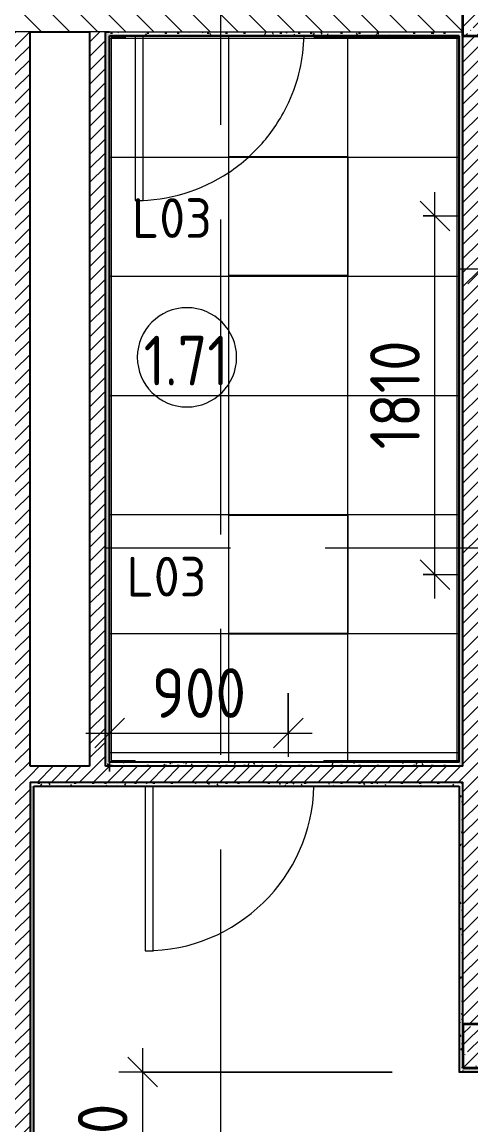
# Model space of a CAD drawing. Header units: millimetres. Extents: x 81425 to 274970, y -8553 to 29000.
# Drawn here: x 109710 to 111970, y 4893 to 10450 of the extents above; entities that cross this region are included whole.
import ezdxf

# ---------------------------------------------------------------- set-up
doc = ezdxf.new("R2010")
doc.units = ezdxf.units.MM
doc.linetypes.add('Осевая', pattern=[3175, 635, -476.25, 1587.5, -476.25])
for name, color, linetype, lineweight in [('A-ANNO-DIMS', 7, 'Continuous', 9), ('A-ANNO-DIMS-100', 7, 'Continuous', 9), ('A-ANNO-NOTE', 7, 'Continuous', 9), ('A-AREA-IDEN', 7, 'Continuous', 9), ('A-CLNG-PATT', 7, 'Continuous', 9), ('A-DOOR', 7, 'Continuous', 9), ('A-DOOR-1', 7, 'Continuous', 13), ('A-WALL', 7, 'Continuous', 9), ('E-LITE-EQPM-IDEN', 7, 'Continuous', 9), ('I-WALL', 7, 'Continuous', 9), ('Оси-2', 7, 'Осевая', 9)]:
    doc.layers.add(name, color=color, linetype=linetype, lineweight=lineweight)
for name, color, linetype, lineweight, true_color in [('A-CLNG-1', 7, 'Continuous', 9, 0xc0c0c0), ('A-WALL-1', 7, 'Continuous', 35, 0x3c3c3c), ('A-WALL-2', 7, 'Continuous', 25, 0x3c3c3c), ('A-WALL-FNSH-2', 7, 'Continuous', 13, 0x3c3c3c)]:
    doc.layers.add(name, color=color, linetype=linetype, lineweight=lineweight, true_color=true_color)
doc.styles.add('GOST Common', font='GOST_Common.ttf', dxfattribs={"height": 200})
doc.styles.add('GOST Common_1', font='GOST_Common.ttf', dxfattribs={"width": 0.9, "height": 250})
doc.styles.add('ISOCPEUR', font='isocpeur.ttf', dxfattribs={"width": 0.9, "height": 250})
doc.dimstyles.new('ISO-2_5_0_9К_БОЛЬШОЙ_1', dxfattribs={"dimscale": 304.8, "dimtxt": 248.995294, "dimasz": 0.492126, "dimexe": 0.393701, "dimexo": 0.984252, "dimgap": 0, "dimtad": 1, "dimdec": 0, "dimrnd": 10, "dimzin": 0, "dimdsep": 46, "dimtxsty": 'ISOCPEUR', "dimblk1": 'OBLIQUE', "dimblk2": 'OBLIQUE', "dimsah": 1, "dimcen": 0.09, "dimdle": 0.393701, "dimazin": 0, "dimtfac": 1, "dimtdec": 4, "dimtix": 1, "dimtmove": 0, "dimatfit": 3, "dimfxl": 1, "dimtvp": 1, "dimtolj": 1, "dimtzin": 0, "dimarcsym": 2})
pattern_1 = [(45, (0, 0), (-35.35534, 35.35534), [])]
pattern_2 = [(45, (0, 0), (-57.024626, 57.024626), []), (45, (57.025, 0), (-57.024626, 57.024626), [100.806, -20.161, 3.353, -16.808])]
pattern_3 = [(0, (0, 0), (121.92, 30.48), [10.058, -81.382, 10.058, -81.382, -487.68]), (0, (0, 0), (121.92, 30.48), [-182.88, 10.058, -172.822, 10.058, -81.382, -213.36]), (0, (0, 0), (121.92, 30.48), [-457.2, 10.058, -50.902, 10.058, -142.342]), (120, (45.72, 15.24), (-87.356454, 90.345817), [10.058, -81.382, 10.058, -81.382, -487.68]), (120, (45.72, 15.24), (-87.356454, 90.345817), [-182.88, 10.058, -172.822, 10.058, -81.382, -213.36]), (120, (45.72, 15.24), (-87.356454, 90.345817), [-457.2, 10.058, -50.902, 10.058, -142.342]), (240, (60.96, 76.2), (-34.563546, -120.825817), [10.058, -81.382, 10.058, -81.382, -487.68]), (240, (60.96, 76.2), (-34.563546, -120.825817), [-182.88, 10.058, -172.822, 10.058, -81.382, -213.36]), (240, (60.96, 76.2), (-34.563546, -120.825817), [-457.2, 10.058, -50.902, 10.058, -142.342])]

# ---------------------------------------------------------------- blocks, each defined once
blk = doc.blocks.new('110_Дверь_СКБ_1Ст_Внутренняя1 - Д-8 950x2100h_охрана-V1-План расстановки осветительного оборудования 1 этажа в осях 23-33')
at = {"layer": 'A-DOOR'}
for start, end in [(90, 123.6505), (123.6505, 131.9478), (131.9478, 147.2727), (147.2727, 155.4545), (155.4545, 178.6473)]:
    blk.add_arc((437.5, 100), 850, start, end, dxfattribs=at)
at = {"layer": 'A-DOOR-1'}
for p, q in [((437.5, 950), (397.5, 950)), ((397.5, 950), (397.5, 120)), ((437.5, 120), (437.5, 950))]:
    blk.add_line(p, q, dxfattribs=at)
blk = doc.blocks.new('110_Дверь_СКБ_1Ст_Внутренняя1 - Д-8 950x2100h_охрана-32224770-План расстановки осветительного оборудования 1 этажа в осях 23-33')
at = {"layer": 'A-DOOR'}
blk.add_arc((437.5, 40), 850, 90, 178.6473, dxfattribs=at)
at = {"layer": 'A-DOOR-1'}
for p, q in [((437.5, 890), (397.5, 890)), ((397.5, 890), (397.5, 60)), ((437.5, 60), (437.5, 890))]:
    blk.add_line(p, q, dxfattribs=at)
blk = doc.blocks.new('DIMBLOCK53-План расстановки осветительного оборудования 1 этажа в осях 23-33')
at = {"layer": 'A-ANNO-DIMS-100'}
for p, q in [((111050.5, 7068.5), (111050.5, 6747.2)), ((111050.5, 6867.2), (111050.5, 7068.5)), ((110151, 6673.2), (110151, 6987.2)), ((110031, 6867.2), (111170.5, 6867.2)), ((110151, 6867.2), (110151, 6673.2))]:
    blk.add_line(p, q, dxfattribs=at)
at = {"layer": 'A-ANNO-DIMS-100', "lineweight": 20}
for p, q in [((110151, 6867.2), (110226, 6942.2)), ((111050.5, 6867.2), (111125.5, 6942.2)), ((110151, 6867.2), (110076, 6792.2)), ((111050.5, 6867.2), (110975.5, 6792.2))]:
    blk.add_line(p, q, dxfattribs=at)
at = {"layer": 'A-ANNO-DIMS-100', "color": 0, "insert": (110363.7, 7193.8), "char_height": 250, "width": 568.858, "attachment_point": 1, "line_spacing_factor": 1.149209, "style": 'ISOCPEUR'}
blk.add_mtext('900', dxfattribs=at)
blk = doc.blocks.new('_Oblique')
at = {"color": 0, "linetype": 'ByBlock', "lineweight": -2}
blk.add_line((-0.5, -0.5), (0.5, 0.5), dxfattribs=at)
blk = doc.blocks.new('DIMBLOCK54-План расстановки осветительного оборудования 1 этажа в осях 23-33')
at = {"layer": 'A-ANNO-DIMS-100'}
for p, q in [((111789, 7546), (111789, 9593.1)), ((111728.8, 9473.1), (111909, 9473.1)), ((111789, 9473.1), (111728.8, 9473.1)), ((111728.8, 7666), (111909, 7666)), ((111789, 7666), (111728.8, 7666))]:
    blk.add_line(p, q, dxfattribs=at)
at = {"layer": 'A-ANNO-DIMS-100', "lineweight": 20}
for p, q in [((111789, 9473.1), (111714, 9548.1)), ((111789, 9473.1), (111864, 9398.1)), ((111789, 7666), (111714, 7741)), ((111789, 7666), (111864, 7591))]:
    blk.add_line(p, q, dxfattribs=at)
at = {"layer": 'A-ANNO-DIMS-100', "color": 0, "insert": (111462.4, 8296.6), "char_height": 250, "width": 655.049, "attachment_point": 1, "rotation": 90, "line_spacing_factor": 1.149209, "style": 'ISOCPEUR'}
blk.add_mtext('1810', dxfattribs=at)
blk = doc.blocks.new('DIMBLOCK60-План расстановки осветительного оборудования 1 этажа в осях 23-33')
at = {"layer": 'A-ANNO-DIMS-100', "lineweight": 20}
for p, q in [((110317.4, 5159), (110242.4, 5234)), ((110317.4, 5159), (110392.4, 5084)), ((110317.4, 4359), (110242.4, 4434)), ((110317.4, 4359), (110392.4, 4284))]:
    blk.add_line(p, q, dxfattribs=at)
at = {"layer": 'A-ANNO-DIMS-100'}
for p, q in [((110317.4, 4359), (110317.4, 5279)), ((111572.9, 5159), (110197.4, 5159)), ((110317.4, 5159), (111572.9, 5159)), ((110473.5, 4359), (110197.4, 4359)), ((110317.4, 4359), (110473.5, 4359))]:
    blk.add_line(p, q, dxfattribs=at)
at = {"layer": 'A-ANNO-DIMS-100', "color": 0, "insert": (109990.8, 4522), "char_height": 250, "width": 568.858, "attachment_point": 1, "rotation": 90, "line_spacing_factor": 1.149209, "style": 'ISOCPEUR'}
blk.add_mtext('800', dxfattribs=at)
blk = doc.blocks.new('DIMBLOCK120-План расстановки осветительного оборудования 1 этажа в осях 23-33')
at = {"layer": 'A-ANNO-DIMS-100'}
for p, q in [((112030, 9012.4), (112030, 9326.3)), ((112880, 9255.4), (112880, 9086.3)), ((112880, 9206.3), (112880, 9255.4)), ((111910, 9206.3), (112880, 9206.3)), ((112030, 9206.3), (112030, 9012.4))]:
    blk.add_line(p, q, dxfattribs=at)
at = {"layer": 'A-ANNO-DIMS-100', "lineweight": 20}
for p, q in [((112030, 9206.3), (112105, 9281.3)), ((112880, 9206.3), (112955, 9281.3)), ((112030, 9206.3), (111955, 9131.3)), ((112880, 9206.3), (112805, 9131.3))]:
    blk.add_line(p, q, dxfattribs=at)
at = {"layer": 'A-ANNO-DIMS-100', "color": 0, "insert": (112218, 9532.9), "char_height": 250, "width": 568.858, "attachment_point": 1, "line_spacing_factor": 1.149209, "style": 'ISOCPEUR'}
blk.add_mtext('850', dxfattribs=at)
blk = doc.blocks.new('Марка_Помещения - Номер-25198446-План расстановки осветительного оборудования 1 этажа в осях 23-33')
at = {"layer": 'A-AREA-IDEN'}
for start, end in [(360, 180), (180, 360)]:
    blk.add_arc((0, 0), 2.5, start, end, dxfattribs=at)

msp = doc.modelspace()

# ---------------------------------------------------------------- hatches: boundary and pattern name
at = {"layer": 'A-CLNG-PATT'}
h = msp.add_hatch(dxfattribs=at)
h.set_pattern_fill('FP_39', color=256, style=0, pattern_type=2)
h.set_pattern_definition([(90, (110750.5, 8568.5), (-600, 4e-14), []), (180, (110750.5, 8568.5), (-7e-14, -600), [])])
h.paths.add_polyline_path([(111897, 6720), (111910, 6721), (111909, 10380), (110150, 10379), (110150, 6720), (111130.6, 6720)])
h.paths.add_polyline_path([(111350.5, 7368.5), (110750.5, 7368.5), (110750.5, 7968.5), (111350.5, 7968.5), (111350.5, 7527.7)])
h.paths.add_polyline_path([(111130.6, 9168.5), (110750.5, 9168.5), (110750.5, 9768.5), (111350.5, 9768.5), (111350.5, 9168.5)])
at = {"layer": 'I-WALL'}
h = msp.add_hatch(dxfattribs=at)
h.set_pattern_fill('FP_3', color=256, style=0, pattern_type=2)
h.set_pattern_definition([(135, (0, 0), (-70.71068, -70.71068), [])])
h.paths.add_polyline_path([(121210, 10400), (121210, 10600), (119330, 10600), (119330, 10400), (120450.8, 10400)])
h.paths.add_polyline_path([(111130.6, 10400), (111930, 10400), (111930, 10600), (107350, 10600), (107350, 10400), (110150, 10400)])
h = msp.add_hatch(dxfattribs=at)
h.set_pattern_fill('FP_1', color=256, style=0, pattern_type=2)
h.set_pattern_definition(pattern_2)
h.paths.add_polyline_path([(119330, 10380), (119330, 10600), (111930, 10600), (111930, 10380), (119119.3, 10380)])
h = msp.add_hatch(dxfattribs=at)
h.set_pattern_fill('FP_2', color=256, style=0, pattern_type=2)
h.set_pattern_definition(pattern_1)
h.paths.add_polyline_path([(109670, 150), (109750, 150), (109750, 10400), (109670, 10400), (109670, 220.5)])
h = msp.add_hatch(dxfattribs=at)
h.set_pattern_fill('FP_2', color=256, style=0, pattern_type=2)
h.set_pattern_definition(pattern_1)
h.paths.add_polyline_path([(110130, 6700), (110130, 10400), (110050, 10400), (110050, 6700)])
h = msp.add_hatch(dxfattribs=at)
h.set_pattern_fill('FP_38', color=256, style=0, pattern_type=2)
h.set_pattern_definition(pattern_3)
h.paths.add_polyline_path([(110150, 6720), (110150, 10400), (110130, 10400), (110130, 6720)])
h = msp.add_hatch(dxfattribs=at)
h.set_pattern_fill('FP_38', color=256, style=0, pattern_type=2)
h.set_pattern_definition(pattern_3)
h.paths.add_polyline_path([(111930, 10380), (111930, 10400), (110150, 10400), (110150, 10380), (111910, 10380)])
h = msp.add_hatch(dxfattribs=at)
h.set_pattern_fill('FP_38', color=256, style=0, pattern_type=2)
h.set_pattern_definition(pattern_3)
h.paths.add_polyline_path([(111910, 6700), (111930, 6700), (111930, 10380), (111910, 10380), (111910, 6720)])
h = msp.add_hatch(dxfattribs=at)
h.set_pattern_fill('FP_2', color=256, style=0, pattern_type=2)
h.set_pattern_definition(pattern_1)
h.paths.add_polyline_path([(112010, 5400), (112010, 10380), (111930, 10380), (111930, 5400)])
h = msp.add_hatch(dxfattribs=at)
h.set_pattern_fill('FP_2', color=256, style=0, pattern_type=2)
h.set_pattern_definition(pattern_1)
h.paths.add_polyline_path([(111930, 6620), (111930, 6700), (109750, 6700), (109750, 6620), (111130.6, 6620)])
h = msp.add_hatch(dxfattribs=at)
h.set_pattern_fill('FP_38', color=256, style=0, pattern_type=2)
h.set_pattern_definition(pattern_3)
h.paths.add_polyline_path([(110130, 6700), (111910, 6700), (111910, 6720), (110130, 6720)])
h = msp.add_hatch(dxfattribs=at)
h.set_pattern_fill('FP_38', color=256, style=0, pattern_type=2)
h.set_pattern_definition(pattern_3)
h.paths.add_polyline_path([(111910, 6600), (111930, 6600), (111930, 6620), (109750, 6620), (109750, 6600), (111909, 6600)])
h = msp.add_hatch(dxfattribs=at)
h.set_pattern_fill('FP_38', color=256, style=0, pattern_type=2)
h.set_pattern_definition(pattern_3)
h.paths.add_polyline_path([(109770, 150), (109770, 6600), (109750, 6600), (109750, 150)])
h = msp.add_hatch(dxfattribs=at)
h.set_pattern_fill('FP_38', color=256, style=0, pattern_type=2)
h.set_pattern_definition(pattern_3)
h.paths.add_polyline_path([(111910, 5160), (111930, 5160), (111930, 6600), (111910, 6600), (111910, 6309.8)])
h = msp.add_hatch(dxfattribs=at)
h.set_pattern_fill('FP_1', color=256, style=0, pattern_type=2)
h.set_pattern_definition(pattern_2)
h.paths.add_polyline_path([(119290, 5180), (119330, 5180), (119330, 5400), (111930, 5400), (111930, 5180), (119119.3, 5180)])
h = msp.add_hatch(dxfattribs=at)
h.set_pattern_fill('FP_38', color=256, style=0, pattern_type=2)
h.set_pattern_definition(pattern_3)
h.paths.add_polyline_path([(119290, 5160), (119290, 5180), (111930, 5180), (111930, 5160), (119289, 5160)])

# ---------------------------------------------------------------- linework, layer by layer
at = {"layer": 'A-ANNO-NOTE'}
for p, q in [((110750.5, 9773.1), (111350.5, 9773.1)), ((110750.5, 9173.1), (110750.5, 9773.1)), ((111350.5, 9773.1), (111350.5, 9173.1)), ((111350.5, 9173.1), (110750.5, 9173.1)), ((110750.5, 7966), (111350.5, 7966)), ((110750.5, 7366), (110750.5, 7966)), ((111350.5, 7966), (111350.5, 7366)), ((111350.5, 7366), (110750.5, 7366))]:
    msp.add_line(p, q, dxfattribs=at)
at = {"layer": 'A-CLNG-1'}
for p, q in [((110750.5, 9168.5), (110750.5, 9768.5)), ((110750.5, 9768.5), (111350.5, 9768.5)), ((111350.5, 9768.5), (111350.5, 9168.5)), ((111350.5, 9168.5), (110750.5, 9168.5)), ((110750.5, 7368.5), (110750.5, 7968.5)), ((110750.5, 7968.5), (111350.5, 7968.5)), ((111350.5, 7968.5), (111350.5, 7368.5)), ((111350.5, 7368.5), (110750.5, 7368.5))]:
    msp.add_line(p, q, dxfattribs=at)
at = {"layer": 'A-WALL'}
for p, q in [((109750, 10400), (109670, 10400)), ((110130, 10400), (110050, 10400)), ((110150, 10400), (111930, 10400))]:
    msp.add_line(p, q, dxfattribs=at)
at = {"layer": 'A-WALL-1'}
for p, q in [((111930, 10380), (111930, 10600)), ((111930, 10380), (119330, 10380)), ((111930, 5400), (111930, 5180)), ((119330, 5400), (111930, 5400)), ((111930, 5180), (119330, 5180))]:
    msp.add_line(p, q, dxfattribs=at)
at = {"layer": 'A-WALL-2'}
for p, q in [((109750, 6700), (109750, 10400)), ((109750, 10400), (110050, 10400)), ((110050, 10400), (110050, 6700)), ((110130, 6700), (110130, 10400)), ((110130, 10400), (110150, 10400)), ((110150, 6720), (110150, 10380)), ((111910, 10380), (110150, 10380)), ((111910, 6720), (111910, 10380)), ((111930, 6700), (111930, 10380)), ((110050, 6700), (109750, 6700)), ((111930, 6700), (110130, 6700)), ((111910, 6720), (110150, 6720)), ((109750, 6620), (111930, 6620)), ((109750, 6620), (109750, 125)), ((111930, 5400), (111930, 6620)), ((109770, 6600), (111910, 6600)), ((109770, 170), (109770, 6600)), ((111910, 6600), (111910, 5160)), ((111910, 5160), (119290, 5160))]:
    msp.add_line(p, q, dxfattribs=at)
at = {"layer": 'A-WALL-FNSH-2'}
for p, q in [((110151, 10379), (111909, 10379)), ((110151, 6721), (110151, 10379)), ((111909, 10379), (111909, 6721)), ((111909, 6721), (110151, 6721)), ((109771, 171), (109771, 6599)), ((109771, 6599), (111909, 6599)), ((111909, 6599), (111909, 5159)), ((111909, 5159), (119289, 5159))]:
    msp.add_line(p, q, dxfattribs=at)
at = {"layer": 'I-WALL'}
for p, q in [((110230, 10371), (110159, 10371)), ((110159, 10370.8), (110159, 6729.7)), ((110230, 10371), (110230, 10380)), ((111180, 10380), (111180, 10371)), ((111909.5, 10371), (111180, 10371)), ((111901, 6720.5), (111901, 10380)), ((111909.5, 10371), (111909.5, 10377.8)), ((110159, 6729), (110280, 6729)), ((110280, 6720), (110280, 6729)), ((111230, 6729), (111910, 6729)), ((111230, 6729), (111230, 6720)), ((111901, 6720.5), (111909.1, 6720.5))]:
    msp.add_line(p, q, dxfattribs=at)
at = {"layer": 'Оси-2'}
for p, q in [((110710, 406.8), (110710, 19528.3)), ((84724.5, 7800), (122788, 7800))]:
    msp.add_line(p, q, dxfattribs=at)

# ---------------------------------------------------------------- block references
at = {"layer": 'A-AREA-IDEN', "xscale": 99.99999999999993, "yscale": 99.99999999999993, "zscale": 99.99999999999993}
msp.add_blockref('Марка_Помещения - Номер-25198446-План расстановки осветительного оборудования 1 этажа в осях 23-33', (110540.3, 8760.6), dxfattribs=at)
at = {"layer": 'A-DOOR', "rotation": 180}
for name, p in [('110_Дверь_СКБ_1Ст_Внутренняя1 - Д-8 950x2100h_охрана-V1-План расстановки осветительного оборудования 1 этажа в осях 23-33', (110717.5, 10500)), ('110_Дверь_СКБ_1Ст_Внутренняя1 - Д-8 950x2100h_охрана-32224770-План расстановки осветительного оборудования 1 этажа в осях 23-33', (110767.5, 6660))]:
    msp.add_blockref(name, p, dxfattribs=at)

# ---------------------------------------------------------------- texts
at = {"layer": 'A-AREA-IDEN', "insert": (110322.3, 8869.1), "char_height": 250, "width": 548.354, "attachment_point": 1, "style": 'GOST Common_1'}
msp.add_mtext('1.71', dxfattribs=at)
at = {"layer": 'E-LITE-EQPM-IDEN', "char_height": 200, "width": 521.097, "attachment_point": 1, "style": 'GOST Common'}
for insert in [(110263.2, 9562.4), (110235.7, 7755.3)]:
    msp.add_mtext('L03', dxfattribs=dict(at, insert=insert))

# ---------------------------------------------------------------- dimensions: what is measured, and where the dimension line sits
at = {"layer": 'A-ANNO-DIMS'}
for base, p1, p2, override, picture, middle in [((111789, 9473.1), (111428.8, 7666), (111428.8, 9473.1), {"dimpost": '<>', "dimfxl": 1807.117973}, 'DIMBLOCK54-План расстановки осветительного оборудования 1 этажа в осях 23-33', (111664, 8569.6)), ((110317.4, 5159), (110773.5, 4359), (111872.9, 5159), {"dimpost": '<>', "dimfxl": 1359.658556}, 'DIMBLOCK60-План расстановки осветительного оборудования 1 этажа в осях 23-33', (110192.4, 4759))]:
    dim = msp.add_linear_dim(base=base, p1=p1, p2=p2, angle=90, dimstyle='ISO-2_5_0_9К_БОЛЬШОЙ_1', override=override, dxfattribs=at)
    dim.commit()
    dim.dimension.update_dxf_attribs({"geometry": picture, "text_midpoint": middle})
for base, p1, p2, override, picture, middle in [((112880, 9206.3), (112030, 9312.4), (112880, 8955.4), {"dimpost": '<>', "dimfxl": 921.932003}, 'DIMBLOCK120-План расстановки осветительного оборудования 1 этажа в осях 23-33', (112455, 9331.3)), ((111050.5, 6867.1664), (110150.9999, 6973.2324), (111050.5, 7368.5), {"dimpost": '<>', "dimfxl": 982.515525}, 'DIMBLOCK53-План расстановки осветительного оборудования 1 этажа в осях 23-33', (110600.75, 6992.1664))]:
    dim = msp.add_linear_dim(base=base, p1=p1, p2=p2, dimstyle='ISO-2_5_0_9К_БОЛЬШОЙ_1', override=override, dxfattribs=at)
    dim.commit()
    dim.dimension.update_dxf_attribs({"geometry": picture, "text_midpoint": middle})

doc.saveas('drawing.dxf')
